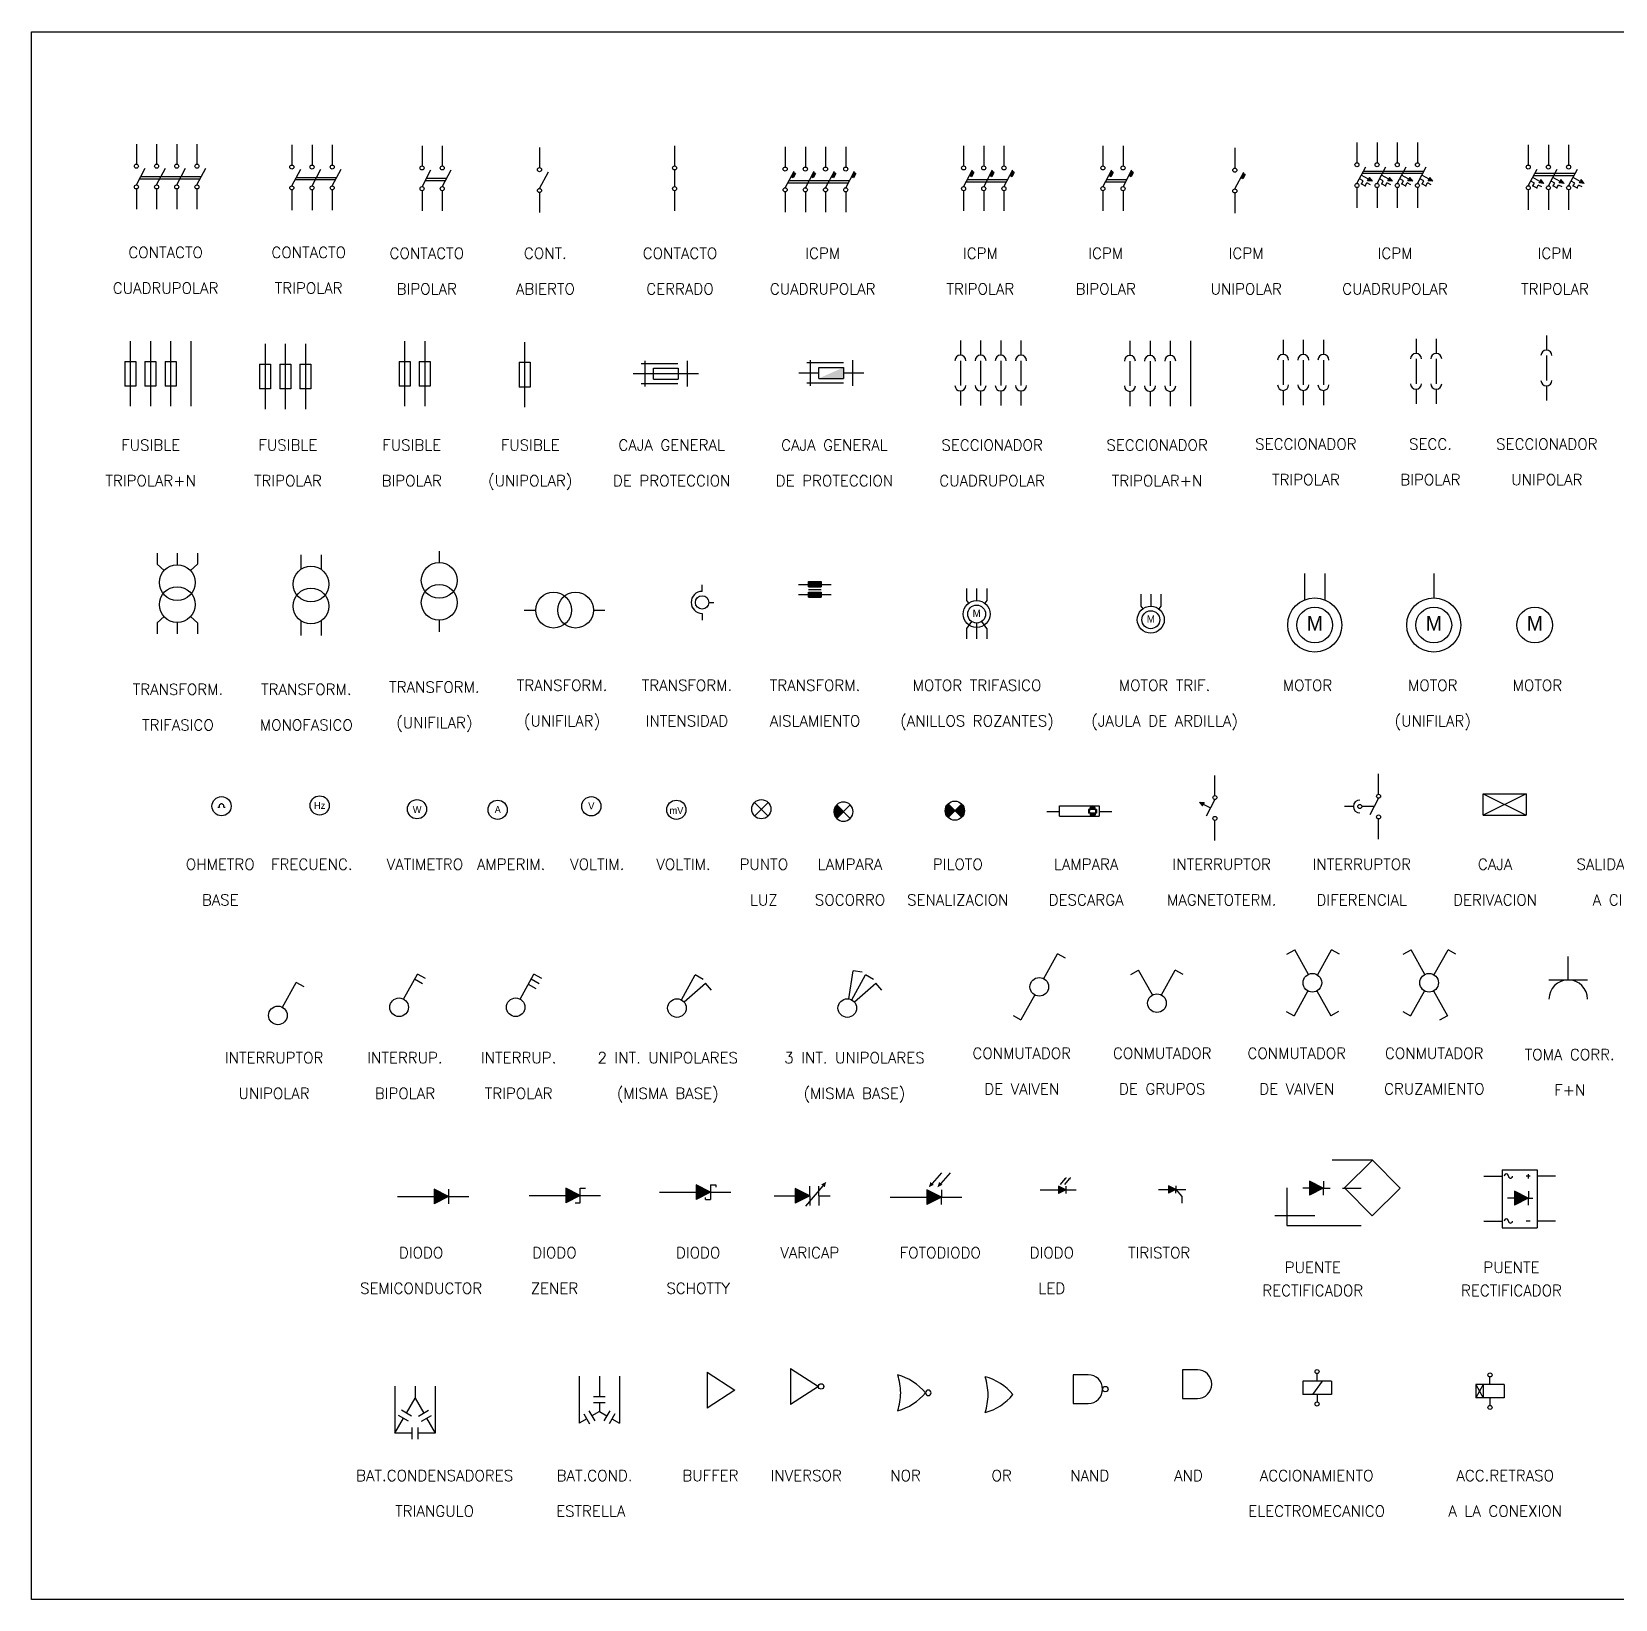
# Model space of a CAD drawing. Extents: x -45 to 364, y 82 to 296.
# Drawn here: x -44.6 to 171.3, y 82.2 to 295.9 of the extents above; entities that cross this region are included whole.
import ezdxf
from ezdxf.enums import TextEntityAlignment as Align

# ---------------------------------------------------------------- set-up
doc = ezdxf.new("R2010")
doc.units = 0
doc.header["$LTSCALE"] = 10
doc.header["$MEASUREMENT"] = 0
doc.linetypes.add('DASHDOT', pattern=[1, 0.5, -0.25, 0, -0.25])
doc.layers.get('0').update_dxf_attribs({"linetype": 'CONTINUOUS'})
doc.layers.get('DEFPOINTS').update_dxf_attribs({"linetype": 'CONTINUOUS'})
doc.styles.add('ROMANS', font='romans', dxfattribs={"height": 1.5})

# ---------------------------------------------------------------- blocks, each defined once
blk = doc.blocks.new('*X0')
at = {"color": 0}
for p, q in [((204.04, 140.14), (205.3, 141.39)), ((204.04, 139.87), (205.43, 141.26)), ((205.42, 138.77), (204.04, 140.14)), ((205.28, 138.63), (204.04, 139.88)), ((204.07, 140.43), (205.16, 141.53)), ((204.07, 139.63), (205.56, 141.13)), ((205.55, 138.9), (204.07, 140.38)), ((205.15, 138.5), (204.08, 139.58)), ((204.11, 139.41), (205.7, 141)), ((205.68, 139.03), (204.11, 140.61)), ((204.15, 140.78), (205.03, 141.66)), ((205.81, 139.17), (204.16, 140.82)), ((205.02, 138.37), (204.16, 139.23)), ((204.17, 139.2), (205.83, 140.86)), ((205.95, 139.3), (204.23, 141.01)), ((204.24, 139.01), (205.96, 140.73)), ((206.08, 139.43), (204.32, 141.19)), ((204.33, 141.22), (204.9, 141.79)), ((204.33, 138.83), (206.09, 140.6)), ((204.89, 138.24), (204.36, 138.76)), ((206.21, 139.56), (204.41, 141.37)), ((204.42, 138.66), (206.23, 140.46)), ((206.34, 139.7), (204.51, 141.53)), ((204.52, 138.5), (206.36, 140.33)), ((206.48, 139.83), (204.63, 141.68)), ((204.64, 138.35), (206.49, 140.2)), ((206.61, 139.96), (204.75, 141.82)), ((204.76, 138.21), (206.62, 140.07))]:
    blk.add_line(p, q, dxfattribs=at)

msp = doc.modelspace()

# ---------------------------------------------------------------- linework, layer by layer
for p, q in [((136.1, 280.75), (136.1, 278)), ((138.85, 280.75), (138.85, 278)), ((141.6, 280.75), (141.6, 278)), ((144.35, 280.75), (144.35, 278)), ((-30.28, 280.56), (-30.28, 277.81)), ((-27.53, 280.56), (-27.53, 277.81)), ((-24.78, 280.56), (-24.78, 277.81)), ((-22.03, 280.56), (-22.03, 277.81)), ((-9.09, 280.44), (-9.09, 277.69)), ((-6.34, 280.44), (-6.34, 277.69)), ((-3.59, 280.44), (-3.59, 277.69)), ((8.66, 280.32), (8.66, 277.57)), ((11.41, 280.32), (11.41, 277.57)), ((24.67, 280.08), (24.67, 277.33)), ((43.08, 280.32), (43.08, 277.57)), ((58.16, 280.17), (58.16, 277.42)), ((60.91, 280.17), (60.91, 277.42)), ((63.66, 280.17), (63.66, 277.42)), ((66.41, 280.17), (66.41, 277.42)), ((82.48, 280.32), (82.48, 277.57)), ((85.23, 280.32), (85.23, 277.57)), ((87.98, 280.32), (87.98, 277.57)), ((101.47, 280.32), (101.47, 277.57)), ((104.22, 280.32), (104.22, 277.57)), ((119.46, 280.02), (119.46, 277.27)), ((159.46, 280.45), (159.46, 277.7)), ((162.21, 280.45), (162.21, 277.7)), ((164.96, 280.45), (164.96, 277.7)), ((59.55, 276.54), (59.24, 275.95)), ((59.55, 276.54), (59.27, 276.69)), ((62.3, 276.54), (61.99, 275.95)), ((62.3, 276.54), (62.02, 276.69)), ((65.05, 276.54), (64.74, 275.95)), ((65.05, 276.54), (64.77, 276.69)), ((67.8, 276.54), (67.49, 275.95)), ((67.8, 276.54), (67.52, 276.69)), ((83.87, 276.69), (83.56, 276.1)), ((83.87, 276.69), (83.59, 276.84)), ((86.62, 276.69), (86.31, 276.1)), ((86.62, 276.69), (86.34, 276.84)), ((89.37, 276.69), (89.06, 276.1)), ((89.37, 276.69), (89.09, 276.84)), ((102.87, 276.69), (102.56, 276.1)), ((102.87, 276.69), (102.58, 276.84)), ((105.62, 276.69), (105.31, 276.1)), ((105.62, 276.69), (105.33, 276.84)), ((120.85, 276.39), (120.54, 275.8)), ((120.85, 276.39), (120.57, 276.53)), ((-30.28, 274.43), (-30.28, 271.68)), ((-27.53, 274.43), (-27.53, 271.68)), ((-24.78, 274.43), (-24.78, 271.68)), ((-22.03, 274.43), (-22.03, 271.68)), ((-9.09, 274.31), (-9.09, 271.56)), ((-6.34, 274.31), (-6.34, 271.56)), ((-3.59, 274.31), (-3.59, 271.56)), ((8.66, 274.19), (8.66, 271.44)), ((11.41, 274.19), (11.41, 271.44)), ((43.08, 274.19), (43.08, 271.44)), ((59.24, 275.95), (58.96, 276.1)), ((59.19, 276.07), (59, 276.17)), ((61.99, 275.95), (61.71, 276.1)), ((61.94, 276.07), (61.75, 276.17)), ((64.74, 275.95), (64.46, 276.1)), ((64.69, 276.07), (64.5, 276.17)), ((67.49, 275.95), (67.21, 276.1)), ((67.44, 276.07), (67.25, 276.17)), ((82.48, 274.19), (82.48, 271.44)), ((83.56, 276.1), (83.28, 276.25)), ((83.51, 276.22), (83.32, 276.32)), ((85.23, 274.19), (85.23, 271.44)), ((86.31, 276.1), (86.03, 276.25)), ((86.26, 276.22), (86.07, 276.32)), ((87.98, 274.19), (87.98, 271.44)), ((89.06, 276.1), (88.78, 276.25)), ((89.01, 276.22), (88.82, 276.32)), ((101.47, 274.19), (101.47, 271.44)), ((102.56, 276.1), (102.27, 276.25)), ((102.5, 276.22), (102.31, 276.32)), ((104.22, 274.19), (104.22, 271.44)), ((105.31, 276.1), (105.02, 276.25)), ((105.25, 276.22), (105.06, 276.32)), ((120.54, 275.8), (120.26, 275.95)), ((120.49, 275.92), (120.3, 276.02)), ((136.1, 274.62), (136.1, 271.87)), ((138.85, 274.62), (138.85, 271.87)), ((141.6, 274.62), (141.6, 271.87)), ((144.35, 274.62), (144.35, 271.87)), ((159.46, 274.32), (159.46, 271.57)), ((162.21, 274.32), (162.21, 271.57)), ((164.96, 274.32), (164.96, 271.57)), ((24.67, 273.95), (24.67, 271.2)), ((58.16, 274.04), (58.16, 271.29)), ((60.91, 274.04), (60.91, 271.29)), ((63.66, 274.04), (63.66, 271.29)), ((66.41, 274.04), (66.41, 271.29)), ((119.46, 273.88), (119.46, 271.13)), ((-31.13, 253.68), (-31.13, 244.8)), ((-28.38, 253.68), (-28.38, 244.8)), ((-25.63, 253.68), (-25.63, 244.8)), ((-22.88, 253.68), (-22.88, 244.8)), ((-12.74, 253.31), (-12.74, 244.43)), ((-9.99, 253.31), (-9.99, 244.43)), ((-7.24, 253.31), (-7.24, 244.43)), ((6.27, 253.68), (6.27, 244.8)), ((9.02, 253.68), (9.02, 244.8)), ((22.64, 253.56), (22.64, 244.68)), ((82.05, 253.77), (82.05, 251.77)), ((84.8, 253.77), (84.8, 251.77)), ((87.55, 253.77), (87.55, 251.77)), ((90.3, 253.77), (90.3, 251.77)), ((105.15, 253.72), (105.15, 251.72)), ((107.9, 253.72), (107.9, 251.72)), ((110.65, 253.72), (110.65, 251.72)), ((113.4, 253.72), (113.4, 244.84)), ((126.04, 253.86), (126.04, 251.86)), ((128.79, 253.86), (128.79, 251.86)), ((131.54, 253.86), (131.54, 251.86)), ((144.16, 254.01), (144.16, 252.01)), ((146.91, 254.01), (146.91, 252.01)), ((161.94, 254.47), (161.94, 252.47)), ((37.46, 249.27), (40.21, 249.27)), ((40.21, 249.27), (43.59, 249.27)), ((43.59, 249.27), (46.34, 249.27)), ((60, 249.36), (62.75, 249.36)), ((66.13, 249.36), (68.88, 249.36)), ((82.05, 246.89), (82.05, 244.89)), ((84.8, 246.89), (84.8, 244.89)), ((87.55, 246.89), (87.55, 244.89)), ((90.3, 246.89), (90.3, 244.89)), ((105.15, 246.84), (105.15, 244.84)), ((107.9, 246.84), (107.9, 244.84)), ((110.65, 246.84), (110.65, 244.84)), ((126.04, 246.98), (126.04, 244.98)), ((128.79, 246.98), (128.79, 244.98)), ((131.54, 246.98), (131.54, 244.98)), ((144.16, 247.13), (144.16, 245.13)), ((146.91, 247.13), (146.91, 245.13)), ((161.94, 247.59), (161.94, 245.59)), ((-27.46, 224.77), (-27.46, 223.27)), ((-24.71, 224.77), (-24.71, 223.21)), ((-21.96, 224.77), (-21.96, 223.27)), ((-7.85, 224.57), (-7.85, 222.58)), ((-5.1, 224.57), (-5.1, 222.58)), ((11, 225.07), (11, 223.51)), ((-27.46, 223.27), (-26.51, 222.41)), ((-21.96, 223.27), (-22.91, 222.41)), ((46.84, 219.57), (46.84, 220.48)), ((59.98, 220.53), (61.36, 220.53)), ((61.36, 220.9), (63.05, 220.9)), ((61.36, 220.2), (61.36, 220.9)), ((61.36, 220.2), (63.05, 220.2)), ((63.05, 220.9), (63.05, 220.2)), ((63.05, 220.53), (64.42, 220.53)), ((128.97, 221.99), (128.97, 218.41)), ((131.72, 221.99), (131.72, 218.41)), ((146.58, 221.99), (146.58, 218.68)), ((47.75, 218.07), (48.44, 218.07)), ((59.98, 219.15), (61.36, 219.15)), ((61.36, 218.78), (61.36, 219.48)), ((61.36, 219.48), (63.05, 219.48)), ((61.36, 218.78), (63.05, 218.78)), ((63.05, 219.48), (63.05, 218.78)), ((63.05, 219.15), (64.42, 219.15)), ((82.89, 219.98), (82.89, 218.33)), ((82.89, 218.33), (83.16, 217.96)), ((84.26, 219.98), (84.26, 218.32)), ((85.64, 218.33), (85.36, 217.96)), ((85.64, 219.98), (85.64, 218.33)), ((106.63, 219.21), (106.63, 217.56)), ((108, 219.21), (108, 217.56)), ((109.38, 219.21), (109.38, 217.56)), ((-27.46, 215.27), (-26.51, 216.13)), ((-21.96, 215.27), (-22.91, 216.13)), ((22.59, 217.02), (24.16, 217.02)), ((32.03, 217.02), (33.59, 217.02)), ((46.84, 216.57), (46.84, 215.67)), ((106.63, 217.56), (106.9, 217.19)), ((109.38, 217.56), (109.1, 217.19)), ((-27.46, 215.27), (-27.46, 213.77)), ((-24.71, 215.34), (-24.71, 213.77)), ((-21.96, 215.27), (-21.96, 213.77)), ((-7.85, 215.56), (-7.85, 213.57)), ((-5.1, 215.56), (-5.1, 213.57)), ((11, 215.64), (11, 214.07)), ((83.57, 215.48), (82.89, 214.5)), ((82.89, 214.5), (82.89, 213.1)), ((84.26, 215.26), (84.26, 213.1)), ((85.64, 214.5), (84.95, 215.48)), ((85.64, 214.5), (85.64, 213.1)), ((116.74, 191.74), (116.74, 194.49)), ((139.05, 191.93), (139.05, 194.68)), ((67.04, 188.62), (65.18, 190.48)), ((65.18, 188.62), (67.04, 190.48)), ((80.36, 188.75), (82.22, 190.61)), ((82.22, 188.75), (80.36, 190.61)), ((114.63, 190.86), (115.04, 190.36)), ((114.63, 190.86), (115.28, 190.81)), ((115.04, 190.36), (115.16, 190.58)), ((115.28, 190.81), (115.16, 190.58)), ((115.16, 190.58), (116.15, 190.06)), ((135.62, 190.25), (134.39, 190.25)), ((138.45, 190.25), (136.77, 190.25)), ((93.81, 189.58), (95.56, 189.58)), ((100.95, 189.58), (102.7, 189.58)), ((116.74, 185.61), (116.74, 188.36)), ((139.05, 185.79), (139.05, 188.54)), ((164.91, 166.61), (164.91, 169.81)), ((138.22, 142.03), (132.74, 142.03)), ((30.22, 137.22), (28.24, 138.22)), ((28.24, 138.22), (28.24, 136.22)), ((47.99, 137.66), (46.02, 138.66)), ((46.02, 138.66), (46.02, 136.66)), ((96.43, 137.99), (95.44, 138.49)), ((95.44, 138.49), (95.44, 137.49)), ((110.41, 138.52), (110.41, 137.52)), ((111.4, 138.02), (110.41, 138.52)), ((126.56, 138.26), (126.56, 133.14)), ((129.64, 139.18), (129.64, 137.28)), ((131.52, 138.23), (129.64, 139.18)), ((131.52, 138.23), (129.64, 137.28)), ((134.14, 138.23), (136.66, 138.23)), ((153.42, 139.85), (155.91, 139.85)), ((163.15, 139.85), (160.66, 139.85)), ((5.29, 137.09), (10.29, 137.09)), ((10.29, 138.09), (10.29, 136.09)), ((12.27, 137.09), (10.29, 138.09)), ((12.27, 137.09), (10.29, 136.09)), ((12.27, 137.09), (15.03, 137.09)), ((23.24, 137.22), (28.24, 137.22)), ((30.22, 137.22), (28.24, 136.22)), ((30.22, 137.22), (32.98, 137.22)), ((41.02, 137.66), (46.02, 137.66)), ((47.99, 137.66), (46.02, 136.66)), ((47.99, 137.66), (50.76, 137.66)), ((56.68, 137.16), (59.54, 137.16)), ((61.51, 137.16), (59.54, 138.16)), ((59.54, 138.16), (59.54, 136.16)), ((61.51, 137.16), (59.54, 136.16)), ((62.76, 137.16), (64.28, 137.16)), ((72.48, 137.01), (77.48, 137.01)), ((79.46, 137.01), (77.48, 138.01)), ((77.48, 138.01), (77.48, 136.01)), ((79.46, 137.01), (77.48, 136.01)), ((79.46, 137.01), (82.22, 137.01)), ((92.94, 137.99), (95.44, 137.99)), ((96.43, 137.99), (95.44, 137.49)), ((96.43, 137.99), (97.81, 137.99)), ((109.07, 138.02), (110.41, 138.02)), ((111.4, 138.02), (110.41, 137.52)), ((111.4, 138.02), (112.78, 138.02)), ((111.4, 138.02), (112.25, 137.08)), ((112.25, 137.08), (112.25, 136.17)), ((159.46, 136.84), (157.58, 137.79)), ((157.58, 137.79), (157.58, 135.89)), ((159.46, 136.84), (157.58, 135.89)), ((130.37, 134.45), (124.89, 134.45)), ((126.56, 133.14), (136.66, 133.14)), ((153.42, 133.72), (155.91, 133.72)), ((163.15, 133.72), (160.66, 133.72)), ((30.08, 112.58), (30.08, 106.18)), ((32.83, 112.58), (32.83, 110.94)), ((35.58, 112.58), (35.58, 106.18)), ((130.67, 111.92), (130.67, 112.95)), ((154.24, 111.45), (154.24, 112.48)), ((4.95, 111.21), (4.95, 104.81)), ((7.7, 111.21), (7.7, 109.58)), ((10.45, 111.21), (10.45, 104.81)), ((32.83, 110.94), (32.83, 109.76)), ((32.83, 108.95), (32.83, 107.77)), ((130.67, 110.1), (130.67, 109.07)), ((154.24, 109.64), (154.24, 108.61)), ((31.1, 106.77), (30.08, 106.18)), ((32.83, 107.77), (31.8, 107.18)), ((32.83, 107.77), (33.85, 107.18)), ((34.55, 106.77), (35.58, 106.18))]:
    msp.add_line(p, q)
at = {"color": 5}
for p, q in [((-30.28, 274.98), (-29.08, 277.26)), ((-27.53, 274.98), (-26.33, 277.26)), ((-24.78, 274.98), (-23.58, 277.26)), ((-22.03, 274.98), (-20.83, 277.26)), ((-9.09, 274.86), (-7.88, 277.14)), ((-6.34, 274.86), (-5.13, 277.14)), ((-3.59, 274.86), (-2.38, 277.14)), ((8.66, 274.74), (9.87, 277.02)), ((11.41, 274.74), (12.62, 277.02)), ((24.67, 274.5), (25.88, 276.78)), ((43.08, 277.02), (43.08, 274.74)), ((58.16, 274.59), (59.37, 276.87)), ((60.91, 274.59), (62.12, 276.87)), ((63.66, 274.59), (64.87, 276.87)), ((66.41, 274.59), (67.62, 276.87)), ((82.48, 274.74), (83.69, 277.02)), ((85.23, 274.74), (86.44, 277.02)), ((87.98, 274.74), (89.19, 277.02)), ((101.47, 274.74), (102.68, 277.02)), ((104.22, 274.74), (105.43, 277.02)), ((119.46, 274.43), (120.67, 276.72)), ((136.1, 275.17), (137.31, 277.45)), ((138.85, 275.17), (140.06, 277.45)), ((141.6, 275.17), (142.81, 277.45)), ((144.35, 275.17), (145.56, 277.45)), ((159.46, 274.87), (160.67, 277.15)), ((162.21, 274.87), (163.42, 277.15)), ((164.96, 274.87), (166.17, 277.15)), ((82.05, 251.02), (82.05, 247.64)), ((84.8, 251.02), (84.8, 247.64)), ((87.55, 251.02), (87.55, 247.64)), ((90.3, 251.02), (90.3, 247.64)), ((105.15, 250.97), (105.15, 247.59)), ((107.9, 250.97), (107.9, 247.59)), ((110.65, 250.97), (110.65, 247.59)), ((126.04, 251.11), (126.04, 247.73)), ((128.79, 251.11), (128.79, 247.73)), ((131.54, 251.11), (131.54, 247.73)), ((144.16, 251.26), (144.16, 247.88)), ((146.91, 251.26), (146.91, 247.88)), ((161.94, 251.72), (161.94, 248.34)), ((61.36, 219.84), (63.05, 219.84)), ((116.74, 191.19), (115.54, 188.91)), ((139.05, 191.38), (137.84, 189.09)), ((153.3, 189.06), (153.3, 191.96)), ((153.3, 191.96), (159.18, 191.96)), ((159.18, 191.96), (159.18, 189.06)), ((153.3, 189.06), (159.18, 189.06)), ((155.91, 140.74), (160.66, 140.74)), ((155.91, 140.74), (155.91, 132.83)), ((160.66, 140.74), (160.66, 132.83)), ((155.91, 132.83), (160.66, 132.83)), ((47.51, 113.14), (47.51, 108.24)), ((47.51, 113.14), (51.31, 110.69)), ((58.89, 113.64), (62.69, 111.19)), ((58.89, 113.64), (58.89, 108.74)), ((97.44, 112.79), (97.44, 108.87)), ((112.32, 113.47), (112.32, 109.55)), ((51.31, 110.69), (47.51, 108.24)), ((62.69, 111.19), (58.89, 108.74)), ((132.62, 111.92), (128.72, 111.92)), ((128.72, 111.92), (128.72, 110.1)), ((131.37, 111.92), (130.03, 110.08)), ((132.62, 111.92), (132.62, 110.1)), ((152.3, 111.45), (152.3, 109.64)), ((156.19, 111.45), (152.3, 111.45)), ((153.29, 111.45), (153.29, 109.64)), ((156.19, 111.45), (156.19, 109.64)), ((7.22, 107.15), (5.85, 107.94)), ((8.19, 107.15), (9.56, 107.94)), ((33.62, 109.76), (32.04, 109.76)), ((33.62, 108.95), (32.04, 108.95)), ((97.44, 108.87), (99.47, 108.87)), ((112.32, 109.55), (114.35, 109.55)), ((132.62, 110.1), (128.72, 110.1)), ((156.19, 109.64), (152.3, 109.64)), ((153.62, 109.64), (153.61, 109.62)), ((6.81, 106.45), (5.44, 107.24)), ((8.6, 106.45), (9.97, 107.24)), ((30.7, 107.46), (31.49, 106.09)), ((31.41, 107.86), (32.2, 106.49)), ((34.24, 107.86), (33.45, 106.49)), ((34.95, 107.46), (34.16, 106.09)), ((7.3, 104.02), (7.3, 105.6)), ((8.11, 104.02), (8.11, 105.6))]:
    msp.add_line(p, q, dxfattribs=at)
at = {"color": 1}
for p, q in [((136.84, 276.57), (145.09, 276.57)), ((137, 276.87), (145.25, 276.87)), ((160.36, 276.57), (165.86, 276.57)), ((-29.84, 275.82), (-21.59, 275.82)), ((-29.68, 276.12), (-21.43, 276.12)), ((-8.64, 275.7), (-3.14, 275.7)), ((-8.48, 276), (-2.98, 276)), ((9.1, 275.58), (11.85, 275.58)), ((9.26, 275.88), (12.01, 275.88)), ((58.52, 275.27), (66.77, 275.27)), ((58.68, 275.57), (66.93, 275.57)), ((82.84, 275.42), (88.34, 275.42)), ((83, 275.72), (88.5, 275.72)), ((101.83, 275.42), (104.58, 275.42)), ((101.99, 275.72), (104.74, 275.72)), ((136.95, 275.55), (136.44, 275.82)), ((137.69, 275.78), (136.7, 276.3)), ((136.74, 275.15), (136.95, 275.55)), ((136.74, 275.15), (137.24, 274.88)), ((137.24, 274.88), (137.45, 275.28)), ((137.96, 275.01), (137.45, 275.28)), ((137.56, 275.55), (137.69, 275.78)), ((138.21, 275.5), (137.56, 275.55)), ((137.81, 276.01), (137.69, 275.78)), ((138.21, 275.5), (137.81, 276.01)), ((139.7, 275.55), (139.19, 275.82)), ((140.44, 275.78), (139.45, 276.3)), ((139.49, 275.15), (139.7, 275.55)), ((139.49, 275.15), (139.99, 274.88)), ((139.99, 274.88), (140.2, 275.28)), ((140.71, 275.01), (140.2, 275.28)), ((140.31, 275.55), (140.44, 275.78)), ((140.96, 275.5), (140.31, 275.55)), ((140.56, 276.01), (140.44, 275.78)), ((140.96, 275.5), (140.56, 276.01)), ((142.45, 275.55), (141.94, 275.82)), ((143.19, 275.78), (142.2, 276.3)), ((142.24, 275.15), (142.45, 275.55)), ((142.24, 275.15), (142.74, 274.88)), ((142.74, 274.88), (142.95, 275.28)), ((143.46, 275.01), (142.95, 275.28)), ((143.06, 275.55), (143.19, 275.78)), ((143.71, 275.5), (143.06, 275.55)), ((143.31, 276.01), (143.19, 275.78)), ((143.71, 275.5), (143.31, 276.01)), ((145.2, 275.55), (144.69, 275.82)), ((145.94, 275.78), (144.95, 276.3)), ((144.99, 275.15), (145.2, 275.55)), ((144.99, 275.15), (145.49, 274.88)), ((145.49, 274.88), (145.7, 275.28)), ((146.21, 275.01), (145.7, 275.28)), ((145.81, 275.55), (145.94, 275.78)), ((146.46, 275.5), (145.81, 275.55)), ((146.06, 276.01), (145.94, 275.78)), ((146.46, 275.5), (146.06, 276.01)), ((160.31, 275.24), (159.81, 275.51)), ((161.05, 275.47), (160.06, 276)), ((160.1, 274.84), (160.31, 275.24)), ((160.1, 274.84), (160.61, 274.58)), ((160.21, 276.27), (165.71, 276.27)), ((160.61, 274.58), (160.82, 274.97)), ((161.32, 274.71), (160.82, 274.97)), ((160.93, 275.25), (161.05, 275.47)), ((161.58, 275.19), (160.93, 275.25)), ((161.17, 275.7), (161.05, 275.47)), ((161.58, 275.19), (161.17, 275.7)), ((163.06, 275.24), (162.56, 275.51)), ((163.8, 275.47), (162.81, 276)), ((162.85, 274.84), (163.06, 275.24)), ((162.85, 274.84), (163.36, 274.58)), ((163.36, 274.58), (163.57, 274.97)), ((164.07, 274.71), (163.57, 274.97)), ((163.68, 275.25), (163.8, 275.47)), ((164.33, 275.19), (163.68, 275.25)), ((163.92, 275.7), (163.8, 275.47)), ((164.33, 275.19), (163.92, 275.7)), ((165.81, 275.24), (165.31, 275.51)), ((166.55, 275.47), (165.56, 276)), ((165.6, 274.84), (165.81, 275.24)), ((165.6, 274.84), (166.11, 274.58)), ((166.11, 274.58), (166.32, 274.97)), ((166.82, 274.71), (166.32, 274.97)), ((166.43, 275.25), (166.55, 275.47)), ((167.08, 275.19), (166.43, 275.25)), ((166.67, 275.7), (166.55, 275.47)), ((167.08, 275.19), (166.67, 275.7)), ((-31.88, 250.93), (-31.88, 247.55)), ((-31.88, 250.93), (-30.38, 250.93)), ((-30.38, 250.93), (-30.38, 247.55)), ((-29.13, 250.93), (-27.63, 250.93)), ((-29.13, 250.93), (-29.13, 247.55)), ((-27.63, 250.93), (-27.63, 247.55)), ((-26.38, 250.93), (-24.88, 250.93)), ((-26.38, 250.93), (-26.38, 247.55)), ((-24.88, 250.93), (-24.88, 247.55)), ((-13.49, 250.56), (-11.99, 250.56)), ((-13.49, 250.56), (-13.49, 247.18)), ((-11.99, 250.56), (-11.99, 247.18)), ((-10.74, 250.56), (-10.74, 247.18)), ((-10.74, 250.56), (-9.24, 250.56)), ((-9.24, 250.56), (-9.24, 247.18)), ((-7.99, 250.56), (-7.99, 247.18)), ((-7.99, 250.56), (-6.49, 250.56)), ((-6.49, 250.56), (-6.49, 247.18)), ((5.52, 250.93), (7.02, 250.93)), ((5.52, 250.93), (5.52, 247.55)), ((7.02, 250.93), (7.02, 247.55)), ((8.27, 250.93), (9.77, 250.93)), ((8.27, 250.93), (8.27, 247.55)), ((9.77, 250.93), (9.77, 247.55)), ((21.89, 250.81), (21.89, 247.43)), ((21.89, 250.81), (23.39, 250.81)), ((23.39, 250.81), (23.39, 247.43)), ((40.21, 248.52), (40.21, 250.02)), ((40.21, 250.02), (43.59, 250.02)), ((40.21, 248.52), (43.59, 248.52)), ((43.59, 250.02), (43.59, 248.52)), ((62.75, 250.11), (66.13, 250.11)), ((62.75, 248.61), (62.75, 250.11)), ((62.75, 248.61), (66.13, 248.61)), ((66.13, 250.11), (66.13, 248.61)), ((-30.38, 247.55), (-31.88, 247.55)), ((-27.63, 247.55), (-29.13, 247.55)), ((-24.88, 247.55), (-26.38, 247.55)), ((-11.99, 247.18), (-13.49, 247.18)), ((-9.24, 247.18), (-10.74, 247.18)), ((-6.49, 247.18), (-7.99, 247.18)), ((7.02, 247.55), (5.52, 247.55)), ((9.77, 247.55), (8.27, 247.55)), ((23.39, 247.43), (21.89, 247.43)), ((-19.19, 190.16), (-18.96, 190.16)), ((-18.38, 190.16), (-18.16, 190.16)), ((53.98, 188.95), (55.84, 190.81)), ((55.84, 188.95), (53.98, 190.81)), ((95.56, 188.93), (95.56, 190.33)), ((95.56, 190.33), (100.95, 190.33)), ((100.4, 190.09), (99.72, 190.09)), ((99.72, 189.83), (99.72, 190.09)), ((100.4, 189.83), (100.4, 190.09)), ((100.95, 190.33), (100.95, 188.93)), ((159.18, 191.96), (153.3, 189.06)), ((153.3, 191.96), (159.18, 189.06)), ((95.56, 188.93), (100.95, 188.93)), ((100.61, 189.83), (99.51, 189.83)), ((99.51, 189.83), (99.51, 189.33)), ((100.61, 189.33), (99.51, 189.33)), ((99.72, 189.33), (99.72, 189.06)), ((100.4, 189.06), (99.72, 189.06)), ((100.4, 189.33), (100.4, 189.06)), ((100.61, 189.83), (100.61, 189.33)), ((126.56, 170.13), (127.64, 170.72)), ((129.52, 167.33), (127.64, 170.72)), ((130.75, 167.33), (132.63, 170.72)), ((133.71, 170.13), (132.63, 170.72)), ((142.42, 170.13), (143.5, 170.72)), ((145.38, 167.33), (143.5, 170.72)), ((146.64, 167.33), (148.52, 170.72)), ((149.6, 170.13), (148.52, 170.72)), ((93.42, 166.78), (95.3, 170.17)), ((96.38, 169.58), (95.3, 170.17)), ((-10.37, 162.88), (-8.49, 166.27)), ((-7.41, 165.68), (-8.49, 166.27)), ((6.15, 164), (8.03, 167.39)), ((8.72, 166.09), (7.64, 166.69)), ((9.11, 166.79), (8.03, 167.39)), ((22.04, 164), (23.92, 167.39)), ((24.61, 166.09), (23.53, 166.69)), ((25, 166.79), (23.92, 167.39)), ((44.02, 163.89), (45.9, 167.28)), ((46.98, 166.68), (45.9, 167.28)), ((66.83, 164.03), (67.44, 167.86)), ((67.25, 163.89), (69.13, 167.28)), ((68.66, 167.67), (67.44, 167.86)), ((70.21, 166.68), (69.13, 167.28)), ((105.27, 167.35), (106.34, 167.95)), ((108.23, 164.56), (106.34, 167.95)), ((109.46, 164.56), (111.34, 167.95)), ((112.42, 167.35), (111.34, 167.95)), ((162.28, 166.61), (167.54, 166.61)), ((24.22, 165.39), (23.15, 165.99)), ((44.37, 163.61), (47.29, 166.15)), ((48.1, 165.22), (47.29, 166.15)), ((67.59, 163.61), (70.52, 166.15)), ((71.33, 165.22), (70.52, 166.15)), ((92.18, 164.56), (90.3, 161.16)), ((129.41, 165.11), (127.53, 161.71)), ((130.64, 165.11), (132.53, 161.71)), ((145.3, 165.11), (143.42, 161.71)), ((146.56, 165.11), (148.44, 161.71)), ((126.45, 162.31), (127.53, 161.71)), ((133.6, 162.31), (132.53, 161.71)), ((142.34, 162.31), (143.42, 161.71)), ((89.23, 161.76), (90.3, 161.16)), ((148.44, 161.71), (147.36, 161.12)), ((79.45, 140.33), (78.19, 138.87)), ((80.63, 140.33), (79.37, 138.87)), ((30.22, 136.22), (30.22, 138.22)), ((30.22, 138.22), (30.92, 138.22)), ((47.99, 138.66), (48.69, 138.66)), ((47.99, 138.66), (47.99, 136.66)), ((48.69, 138.66), (48.69, 138.36)), ((63.31, 138.54), (60.93, 135.78)), ((61.51, 137.16), (61.51, 138.48)), ((62.76, 137.16), (62.76, 138.48)), ((95.69, 138.74), (96.31, 139.47)), ((96.27, 138.74), (96.9, 139.47)), ((96.44, 138.49), (96.42, 137.49)), ((111.41, 138.52), (111.39, 137.52)), ((129.64, 138.23), (128.71, 138.23)), ((131.53, 139.18), (131.51, 137.28)), ((131.52, 138.23), (132.47, 138.23)), ((159.72, 139.85), (159.16, 139.85)), ((159.44, 140.13), (159.44, 139.56)), ((12.28, 138.09), (12.26, 136.09)), ((29.52, 136.22), (30.22, 136.22)), ((47.29, 136.66), (47.29, 136.96)), ((47.29, 136.66), (47.99, 136.66)), ((61.51, 137.16), (61.51, 135.85)), ((62.76, 137.16), (62.76, 135.85)), ((79.47, 138.01), (79.44, 136.01)), ((157.58, 136.84), (156.65, 136.84)), ((159.47, 137.79), (159.44, 135.89)), ((159.46, 136.84), (160.07, 136.84)), ((159.72, 133.72), (159.16, 133.72)), ((153.29, 111.45), (152.3, 109.64)), ((152.3, 111.45), (153.29, 109.64))]:
    msp.add_line(p, q, dxfattribs=at)
at = {"color": 1, "linetype": 'DASHDOT'}
for p, q in [((38.55, 250.66), (45.13, 250.66)), ((39.02, 251.01), (39.02, 247.5)), ((44.78, 251.01), (44.78, 247.5)), ((61.1, 250.76), (67.67, 250.76)), ((61.56, 251.1), (61.56, 247.6)), ((67.35, 251.1), (67.35, 247.6)), ((38.55, 247.9), (45.13, 247.9)), ((61.1, 248), (67.67, 248))]:
    msp.add_line(p, q, dxfattribs=at)
at = {"color": 5}
msp.add_lwpolyline([(142, 138.23), (138.22, 142.03), (134.41, 138.26), (138.19, 134.45)], close=True, dxfattribs=at)
for points in [[(99.47, 112.79), (97.44, 112.79)], [(114.35, 113.47), (112.32, 113.47)]]:
    msp.add_lwpolyline(points, dxfattribs=at)
for points in [[(6.53, 107.55), (7.7, 109.58), (8.88, 107.55)], [(7.3, 104.81), (4.95, 104.81), (6.13, 106.85)], [(9.28, 106.85), (10.45, 104.81)], [(10.45, 104.81), (8.11, 104.81)]]:
    msp.add_lwpolyline(points)
at = {"color": 1}
for centre, radius in [((-30.28, 277.54), 0.275), ((-27.53, 277.54), 0.275), ((-24.78, 277.54), 0.275), ((-22.03, 277.54), 0.275), ((-9.09, 277.42), 0.275), ((-6.34, 277.42), 0.275), ((-3.59, 277.42), 0.275), ((8.66, 277.3), 0.275), ((11.41, 277.3), 0.275), ((24.67, 277.06), 0.275), ((43.08, 277.3), 0.275), ((58.16, 277.14), 0.275), ((60.91, 277.14), 0.275), ((63.66, 277.14), 0.275), ((66.41, 277.14), 0.275), ((82.48, 277.3), 0.275), ((85.23, 277.3), 0.275), ((87.98, 277.3), 0.275), ((101.47, 277.3), 0.275), ((104.22, 277.3), 0.275), ((119.46, 276.99), 0.275), ((136.1, 277.73), 0.275), ((138.85, 277.73), 0.275), ((141.6, 277.73), 0.275), ((144.35, 277.73), 0.275), ((159.46, 277.42), 0.275), ((162.21, 277.42), 0.275), ((164.96, 277.42), 0.275), ((-30.28, 274.71), 0.275), ((-27.53, 274.71), 0.275), ((-24.78, 274.71), 0.275), ((-22.03, 274.71), 0.275), ((-9.09, 274.58), 0.275), ((-6.34, 274.58), 0.275), ((-3.59, 274.58), 0.275), ((8.66, 274.47), 0.275), ((11.41, 274.47), 0.275), ((24.67, 274.22), 0.275), ((43.08, 274.47), 0.275), ((58.16, 274.31), 0.275), ((60.91, 274.31), 0.275), ((63.66, 274.31), 0.275), ((66.41, 274.31), 0.275), ((82.48, 274.47), 0.275), ((85.23, 274.47), 0.275), ((87.98, 274.47), 0.275), ((101.47, 274.47), 0.275), ((104.22, 274.47), 0.275), ((119.46, 274.16), 0.275), ((136.1, 274.9), 0.275), ((138.85, 274.9), 0.275), ((141.6, 274.9), 0.275), ((144.35, 274.9), 0.275), ((159.46, 274.59), 0.275), ((162.21, 274.59), 0.275), ((164.96, 274.59), 0.275), ((-18.67, 190.29), 1.31), ((-5.3, 190.39), 1.31), ((7.97, 189.88), 1.31), ((18.96, 189.8), 1.31), ((31.73, 190.28), 1.31), ((43.33, 189.8), 1.31), ((54.91, 189.88), 1.31), ((81.29, 189.68), 1.31), ((100.06, 189.58), 0.423), ((116.74, 191.47), 0.275), ((136.5, 190.25), 0.275), ((139.05, 191.65), 0.275), ((116.74, 188.63), 0.275), ((139.05, 188.82), 0.275), ((92.8, 165.67), 1.27), ((130.03, 166.22), 1.27), ((145.94, 166.22), 1.27), ((5.53, 162.88), 1.27), ((21.42, 162.88), 1.27), ((108.84, 163.44), 1.27), ((-10.99, 161.77), 1.27), ((43.41, 162.77), 1.27), ((66.63, 162.77), 1.27), ((130.67, 113.22), 0.275), ((154.24, 112.76), 0.275), ((130.67, 108.8), 0.275), ((154.24, 108.33), 0.275)]:
    msp.add_circle(centre, radius, dxfattribs=at)
at = {"color": 5}
for centre, radius in [((-24.71, 220.77), 2.44), ((-6.48, 220.57), 2.44), ((11, 221.07), 2.44), ((-24.71, 217.77), 2.44), ((11, 218.07), 2.44), ((-6.48, 217.57), 2.44), ((26.59, 217.02), 2.44), ((29.59, 217.02), 2.44), ((46.84, 218.07), 0.916), ((84.26, 216.48), 1.84), ((130.35, 214.99), 3.69), ((146.58, 214.99), 3.69), ((84.26, 216.48), 1.22), ((108, 215.71), 1.84), ((108, 215.71), 1.22), ((130.35, 214.99), 2.44), ((146.58, 214.99), 2.44), ((160.34, 214.99), 2.44), ((63.06, 111.19), 0.375), ((101.8, 110.83), 0.375)]:
    msp.add_circle(centre, radius, dxfattribs=at)
at = {"color": 1}
for centre, radius, start, end in [((82.05, 251.02), 0.75, 0, 180), ((84.8, 251.02), 0.75, 0, 180), ((87.55, 251.02), 0.75, 0, 180), ((90.3, 251.02), 0.75, 0, 180), ((105.15, 250.97), 0.75, 0, 180), ((107.9, 250.97), 0.75, 0, 180), ((110.65, 250.97), 0.75, 0, 180), ((126.04, 251.11), 0.75, 0, 180), ((128.79, 251.11), 0.75, 0, 180), ((131.54, 251.11), 0.75, 0, 180), ((144.16, 251.26), 0.75, 0, 180), ((146.91, 251.26), 0.75, 0, 180), ((161.94, 251.72), 0.75, 0, 180), ((161.94, 248.34), 0.75, 180, 0), ((82.05, 247.64), 0.75, 180, 0), ((84.8, 247.64), 0.75, 180, 0), ((87.55, 247.64), 0.75, 180, 0), ((90.3, 247.64), 0.75, 180, 0), ((105.15, 247.59), 0.75, 180, 0), ((107.9, 247.59), 0.75, 180, 0), ((110.65, 247.59), 0.75, 180, 0), ((126.04, 247.73), 0.75, 180, 0), ((128.79, 247.73), 0.75, 180, 0), ((131.54, 247.73), 0.75, 180, 0), ((144.16, 247.88), 0.75, 180, 0), ((146.91, 247.88), 0.75, 180, 0), ((-18.67, 190.29), 0.318, 336.8263, 203.1737), ((66.11, 189.55), 1.31, 135, 225), ((66.11, 189.55), 1.31, 225, 135), ((136.5, 190.25), 0.875, 90, 270), ((164.91, 163.98), 2.63, 0, 180), ((156.47, 139.87), 0.287, 354.8628, 185.1372), ((157.04, 139.87), 0.287, 185.1372, 354.8628), ((156.47, 133.75), 0.287, 354.8628, 185.1372), ((157.04, 133.75), 0.287, 185.1372, 354.8628)]:
    msp.add_arc(centre, radius, start, end, dxfattribs=at)
msp.add_arc((46.84, 218.07), 1.5, 90, 270)
at = {"color": 5}
for centre, radius, start, end in [((71.45, 105.42), 7.62, 39.943, 74.4374), ((65.45, 110.16), 8.46, 1.0604, 17.9463), ((77.37, 109.91), 8.46, 1.0604, 17.9463), ((83.37, 105.18), 7.62, 39.943, 74.4374), ((99.47, 110.83), 1.96, 270, 90), ((114.35, 111.51), 1.96, 270, 90), ((65.45, 110.48), 8.46, 342.0537, 358.9396), ((71.45, 115.21), 7.62, 285.5626, 320.057), ((77.67, 110.32), 0.375, 0, 180), ((77.67, 110.32), 0.375, 180, 0), ((83.37, 114.97), 7.62, 285.5626, 320.057), ((77.37, 110.23), 8.46, 342.0537, 358.9396)]:
    msp.add_arc(centre, radius, start, end, dxfattribs=at)
at = {"color": 1}
for p in [(136.74, 275.15), (136.74, 275.15), (137.24, 274.88), (137.24, 274.88), (139.49, 275.15), (139.49, 275.15), (139.99, 274.88), (139.99, 274.88), (142.24, 275.15), (142.24, 275.15), (142.74, 274.88), (142.74, 274.88), (144.99, 275.15), (144.99, 275.15), (145.49, 274.88), (145.49, 274.88), (160.1, 274.84), (160.1, 274.84), (160.61, 274.58), (160.61, 274.58), (162.85, 274.84), (162.85, 274.84), (163.36, 274.58), (163.36, 274.58), (165.6, 274.84), (165.6, 274.84), (166.11, 274.58), (166.11, 274.58)]:
    msp.add_point(p, dxfattribs=at)
for points in [[(59.27, 276.69), (59.55, 276.54), (58.96, 276.1), (59.24, 275.95)], [(62.02, 276.69), (62.3, 276.54), (61.71, 276.1), (61.99, 275.95)], [(64.77, 276.69), (65.05, 276.54), (64.46, 276.1), (64.74, 275.95)], [(67.52, 276.69), (67.8, 276.54), (67.21, 276.1), (67.49, 275.95)], [(83.59, 276.84), (83.87, 276.69), (83.28, 276.25), (83.56, 276.1)], [(86.34, 276.84), (86.62, 276.69), (86.03, 276.25), (86.31, 276.1)], [(89.09, 276.84), (89.37, 276.69), (88.78, 276.25), (89.06, 276.1)], [(102.58, 276.84), (102.87, 276.69), (102.27, 276.25), (102.56, 276.1)], [(105.33, 276.84), (105.62, 276.69), (105.02, 276.25), (105.31, 276.1)], [(120.57, 276.53), (120.85, 276.39), (120.26, 275.95), (120.54, 275.8)], [(66.13, 250.11), (66.13, 248.61), (62.75, 248.61)], [(61.36, 220.9), (63.05, 220.9), (61.36, 220.2), (63.05, 220.2)], [(61.36, 219.48), (63.05, 219.48), (61.36, 218.78), (63.05, 218.78)], [(115.04, 190.36), (114.63, 190.86), (115.28, 190.81), (114.63, 190.86)], [(28.24, 138.22), (30.22, 137.22), (28.24, 136.22)], [(46.02, 138.66), (47.99, 137.66), (46.02, 136.66)], [(95.44, 138.49), (96.43, 137.99), (95.44, 137.49)], [(110.41, 138.52), (111.4, 138.02), (110.41, 137.52)], [(129.64, 139.18), (131.52, 138.23), (129.64, 137.28)], [(10.29, 138.09), (12.27, 137.09), (10.29, 136.09)], [(59.54, 138.16), (61.51, 137.16), (59.54, 136.16)], [(77.48, 138.01), (79.46, 137.01), (77.48, 136.01)], [(157.58, 137.79), (159.46, 136.84), (157.58, 135.89)]]:
    msp.add_solid(points)
for points in [[(137.81, 276.01), (138.21, 275.5), (137.56, 275.55), (138.21, 275.5)], [(140.56, 276.01), (140.96, 275.5), (140.31, 275.55), (140.96, 275.5)], [(143.31, 276.01), (143.71, 275.5), (143.06, 275.55), (143.71, 275.5)], [(146.06, 276.01), (146.46, 275.5), (145.81, 275.55), (146.46, 275.5)], [(161.17, 275.7), (161.58, 275.19), (160.93, 275.25), (161.58, 275.19)], [(163.92, 275.7), (164.33, 275.19), (163.68, 275.25), (164.33, 275.19)], [(166.67, 275.7), (167.08, 275.19), (166.43, 275.25), (167.08, 275.19)], [(63.54, 138.34), (63.08, 138.74), (63.76, 139.07)], [(77.96, 139.06), (78.42, 138.67), (77.74, 138.34)], [(79.14, 139.06), (79.6, 138.67), (78.92, 138.34)], [(96.43, 139.37), (96.2, 139.57), (96.54, 139.74)], [(97.02, 139.37), (96.79, 139.57), (97.13, 139.74)]]:
    msp.add_solid(points, dxfattribs=at)
at = {"layer": 'DEFPOINTS'}
msp.add_lwpolyline([(-44.56, 295.87), (363.79, 295.87), (363.79, 82.17), (-44.56, 82.17)], close=True, dxfattribs=at)

# ---------------------------------------------------------------- block references
at = {"yscale": 0.5, "zscale": 0.5}
for p, xscale in [((-37.22, 119.54), 0.5), ((-22.04, 119.67), 0.5), ((184.63, 119.67), -0.5)]:
    msp.add_blockref('*X0', p, dxfattribs=dict(at, xscale=xscale))

# ---------------------------------------------------------------- texts
at = {"style": 'ROMANS'}
for s, p in [('CONTACTO', (-26.3, 265.03)), ('CONTACTO', (-6.79, 265.03)), ('CONTACTO', (9.31, 264.91)), ('CONT.', (25.47, 264.91)), ('CONTACTO', (43.82, 264.91)), ('ICPM', (63.28, 264.91)), ('ICPM', (84.77, 264.91)), ('ICPM', (101.86, 264.91)), ('ICPM', (121, 264.91)), ('ICPM', (141.3, 264.91)), ('ICPM', (163.11, 264.91)), ('CUADRUPOLAR', (-26.3, 260.17)), ('TRIPOLAR', (-6.79, 260.17)), ('BIPOLAR', (9.31, 260.05)), ('ABIERTO', (25.47, 260.05)), ('CERRADO', (43.82, 260.05)), ('CUADRUPOLAR', (63.28, 260.05)), ('TRIPOLAR', (84.77, 260.05)), ('BIPOLAR', (101.86, 260.05)), ('UNIPOLAR', (121, 260.05)), ('CUADRUPOLAR', (141.3, 260.05)), ('TRIPOLAR', (163.11, 260.05)), ('FUSIBLE', (-28.34, 238.77)), ('FUSIBLE', (-9.63, 238.77)), ('FUSIBLE', (7.26, 238.77)), ('FUSIBLE', (23.41, 238.77)), ('CAJA GENERAL', (42.69, 238.77)), ('CAJA GENERAL', (64.88, 238.77)), ('SECCIONADOR', (86.37, 238.77)), ('SECCIONADOR', (108.86, 238.77)), ('SECCIONADOR', (129.15, 238.91)), ('SECC.', (146.13, 238.91)), ('SECCIONADOR', (162, 238.91)), ('TRIPOLAR+N', (-28.34, 233.91)), ('TRIPOLAR', (-9.63, 233.91)), ('BIPOLAR', (7.26, 233.91)), ('(UNIPOLAR)', (23.41, 233.91)), ('DE PROTECCION', (42.69, 233.91)), ('DE PROTECCION', (64.88, 233.91)), ('CUADRUPOLAR', (86.37, 233.91)), ('TRIPOLAR+N', (108.86, 233.91)), ('TRIPOLAR', (129.15, 234.05)), ('BIPOLAR', (146.13, 234.05)), ('UNIPOLAR', (162, 234.05)), ('TRANSFORM.', (10.34, 205.77)), ('TRANSFORM.', (27.75, 206.02)), ('TRANSFORM.', (44.77, 206.02)), ('TRANSFORM.', (62.23, 206.02)), ('MOTOR TRIFASICO', (84.31, 206.02)), ('MOTOR TRIF.', (109.88, 206.02)), ('MOTOR', (129.37, 206.02)), ('MOTOR', (146.44, 206.02)), ('MOTOR', (160.7, 206.02)), ('TRANSFORM.', (-24.62, 205.47)), ('TRANSFORM.', (-7.12, 205.47)), ('(UNIFILAR)', (27.75, 201.16)), ('(ANILLOS ROZANTES)', (84.31, 201.16)), ('(JAULA DE ARDILLA)', (109.88, 201.16)), ('(UNIFILAR)', (146.44, 201.16)), ('TRIFASICO', (-24.62, 200.61)), ('MONOFASICO', (-7.12, 200.61)), ('(UNIFILAR)', (10.34, 200.92)), ('INTENSIDAD', (44.77, 201.16)), ('AISLAMIENTO', (62.23, 201.16)), ('OHMETRO', (-18.85, 181.62)), ('FRECUENC.', (-6.37, 181.62)), ('VATIMETRO', (9.05, 181.62)), ('AMPERIM.', (20.8, 181.62)), ('VOLTIM.', (32.55, 181.62)), ('VOLTIM.', (44.3, 181.62)), ('PUNTO', (55.25, 181.62)), ('LAMPARA', (67, 181.62)), ('PILOTO', (81.69, 181.62)), ('LAMPARA', (99.19, 181.62)), ('INTERRUPTOR', (117.67, 181.62)), ('INTERRUPTOR', (136.76, 181.62)), ('CAJA', (154.94, 181.62)), ('SALIDA DIRECTA', (173.81, 181.62)), ('BASE', (-18.85, 176.76)), ('LUZ', (55.25, 176.76)), ('SOCORRO', (67, 176.76)), ('SENALIZACION', (81.69, 176.76)), ('DESCARGA', (99.19, 176.76)), ('MAGNETOTERM.', (117.67, 176.76)), ('DIFERENCIAL', (136.76, 176.76)), ('DERIVACION', (154.94, 176.76)), ('A CIRCUITO', (173.81, 176.76)), ('INTERRUPTOR', (-11.51, 155.25)), ('INTERRUP.', (6.33, 155.25)), ('INTERRUP.', (21.83, 155.25)), ('2 INT. UNIPOLARES', (42.15, 155.25)), ('3 INT. UNIPOLARES', (67.6, 155.25)), ('CONMUTADOR', (90.41, 155.86)), ('CONMUTADOR', (109.56, 155.86)), ('CONMUTADOR', (127.9, 155.86)), ('CONMUTADOR', (146.64, 155.86)), ('TOMA CORR.', (165.11, 155.69)), ('UNIPOLAR', (-11.51, 150.39)), ('BIPOLAR', (6.33, 150.39)), ('TRIPOLAR', (21.83, 150.39)), ('(MISMA BASE)', (42.15, 150.39)), ('(MISMA BASE)', (67.6, 150.39)), ('DE VAIVEN', (90.41, 151)), ('DE GRUPOS', (109.56, 151)), ('DE VAIVEN', (127.9, 151)), ('CRUZAMIENTO', (146.64, 151)), ('F+N', (165.11, 150.83)), ('DIODO', (8.53, 128.67)), ('DIODO', (26.71, 128.67)), ('DIODO', (46.3, 128.67)), ('VARICAP', (61.52, 128.67)), ('FOTODIODO', (79.3, 128.67)), ('DIODO', (94.51, 128.67)), ('TIRISTOR', (109.15, 128.67)), ('PUENTE', (130.08, 126.67)), ('PUENTE', (157.17, 126.67)), ('SEMICONDUCTOR', (8.53, 123.82)), ('ZENER', (26.71, 123.82)), ('SCHOTTY', (46.3, 123.82)), ('LED', (94.51, 123.82)), ('RECTIFICADOR', (130.08, 123.52)), ('RECTIFICADOR', (157.17, 123.52)), ('BAT.CONDENSADORES', (10.37, 98.3)), (' BAT.COND.', (31.66, 98.3)), ('BUFFER', (47.97, 98.3)), ('INVERSOR', (61.02, 98.3)), ('NOR', (74.57, 98.3)), ('OR', (87.68, 98.3)), ('NAND', (99.68, 98.3)), ('AND', (113.14, 98.3)), ('ACCIONAMIENTO', (130.61, 98.3)), ('ACC.RETRASO', (156.31, 98.3)), ('TRIANGULO', (10.37, 93.45)), ('ESTRELLA', (31.66, 93.45)), ('ELECTROMECANICO', (130.61, 93.45)), ('A LA CONEXION', (156.31, 93.45))]:
    msp.add_text(s, height=1.5, dxfattribs=at).set_placement(p, align=Align.CENTER)
for height, p in [(1, (84.27, 216.1)), (1, (108.01, 215.33)), (2, (130.37, 214.23)), (2, (146.59, 214.23)), (2, (160.36, 214.23))]:
    msp.add_text('M', height=height).set_placement(p, align=Align.CENTER)
at = {"color": 1}
for s, p in [('Hz', (-5.29, 189.93)), ('W', (7.99, 189.36)), ('A', (18.98, 189.35)), ('V', (31.73, 189.86)), ('mV', (43.34, 189.24))]:
    msp.add_text(s, height=0.945, dxfattribs=at).set_placement(p, align=Align.CENTER)

doc.saveas('drawing.dxf')
